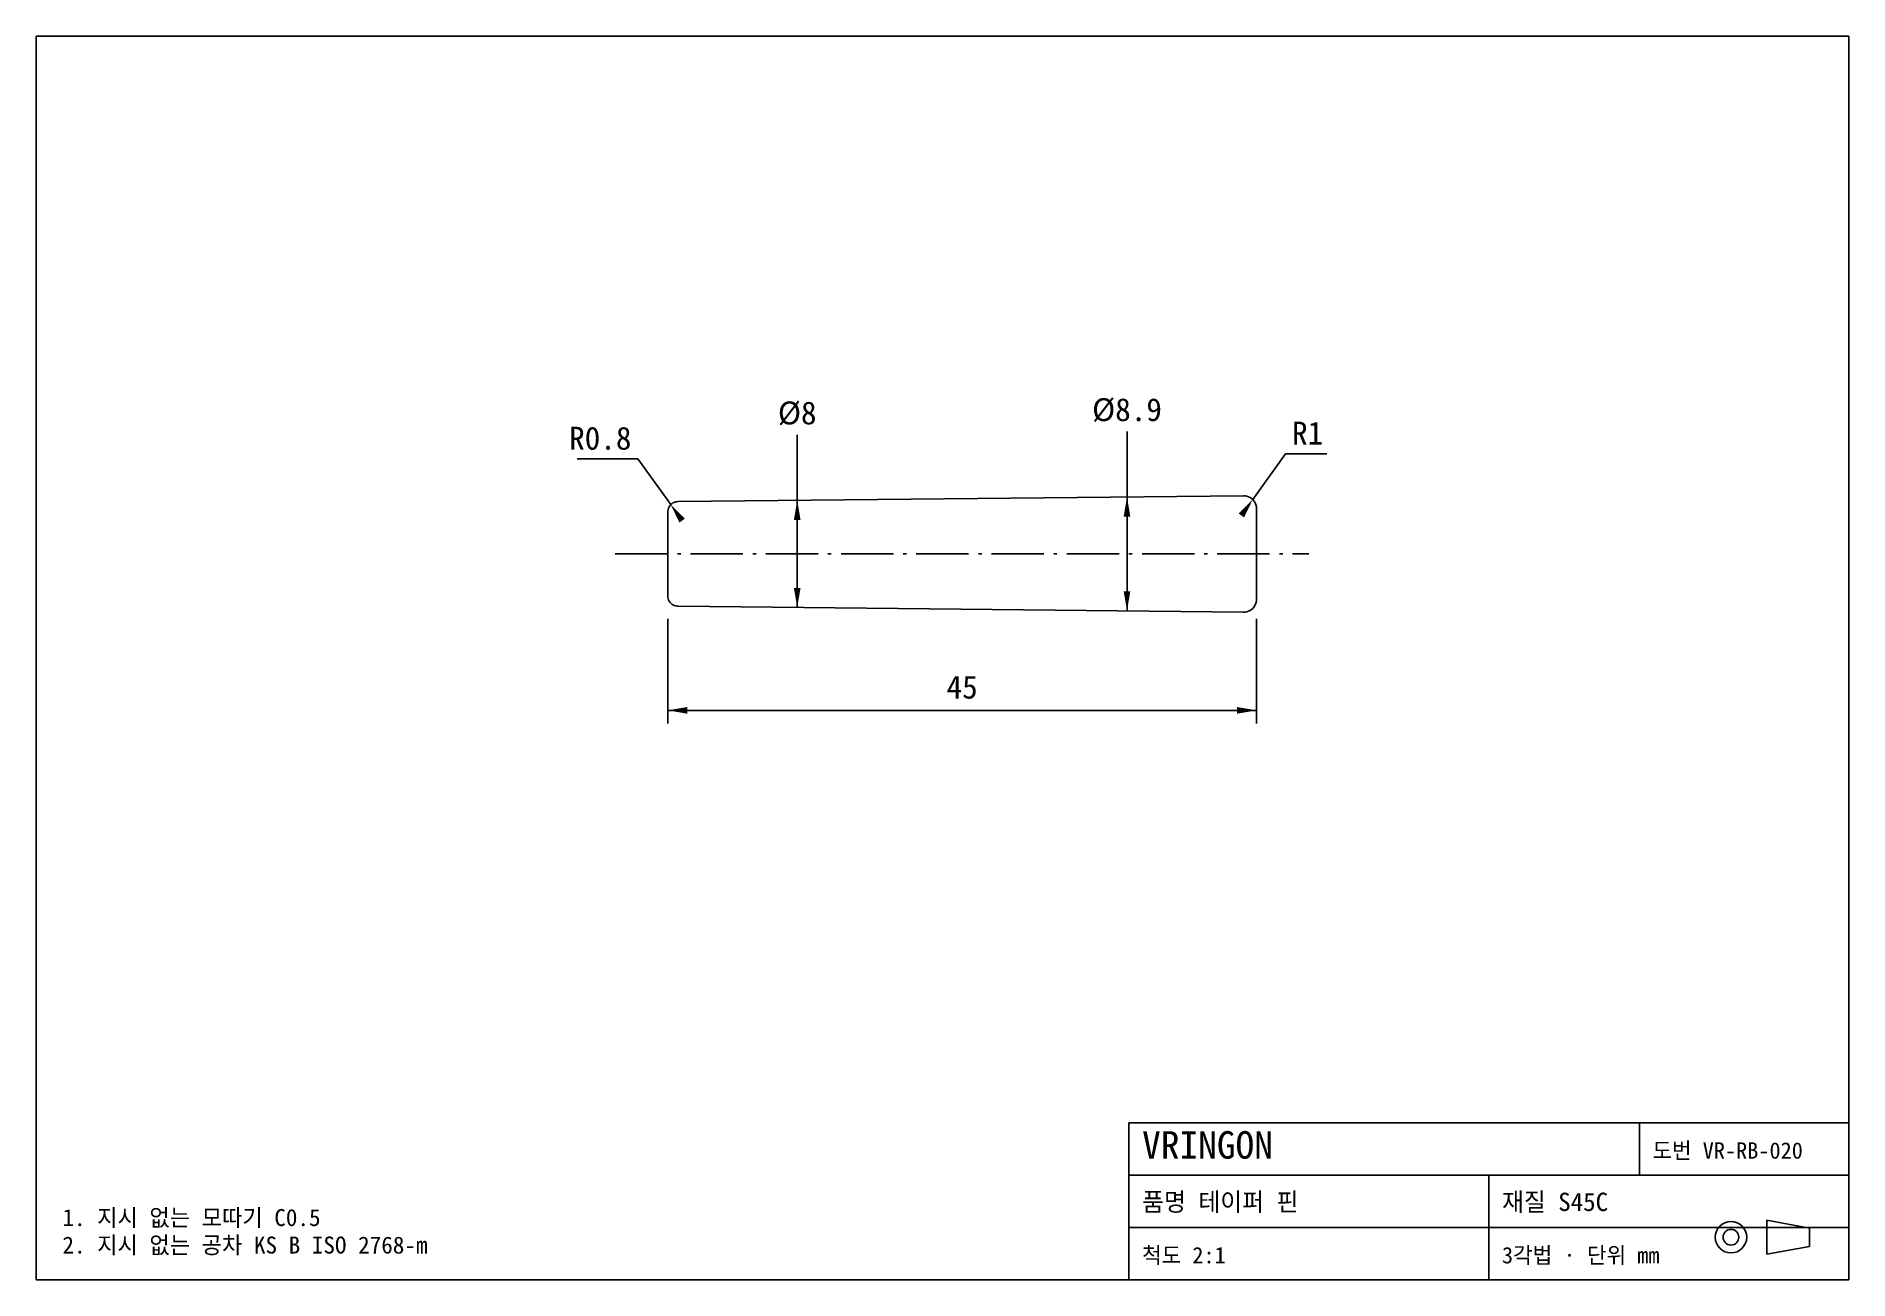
# Model space of a CAD drawing. Header units: millimetres. Extents: x 10 to 287, y 10 to 200.
import ezdxf
from ezdxf.enums import TextEntityAlignment as Align

# ---------------------------------------------------------------- set-up
doc = ezdxf.new("R2010")
doc.units = ezdxf.units.MM
doc.linetypes.add('CENTER', pattern=[11.5, 8, -1.5, 0.5, -1.5])
for name, color, linetype in [('CENTER', 1, 'CENTER'), ('DIM', 3, 'CONTINUOUS'), ('FRAME', 7, 'CONTINUOUS'), ('OUTLINE', 7, 'CONTINUOUS'), ('TEXT', 7, 'CONTINUOUS')]:
    doc.layers.add(name, color=color, linetype=linetype)

msp = doc.modelspace()

# ---------------------------------------------------------------- linework, layer by layer
at = {"layer": 'CENTER'}
msp.add_line((98.498, 120.899), (204.498, 120.899), dxfattribs=at)
at = {"layer": 'DIM'}
for p, q in [((126.298, 112.701), (126.298, 139.097)), ((176.698, 112.197), (176.698, 139.601)), ((195.918, 129.219), (200.918, 136.219)), ((200.918, 136.219), (207.258, 136.219)), ((101.962, 135.435), (92.682, 135.435)), ((106.962, 128.435), (101.962, 135.435)), ((106.498, 110.999), (106.498, 94.999)), ((196.498, 110.999), (196.498, 94.999)), ((106.498, 96.999), (196.498, 96.999))]:
    msp.add_line(p, q, dxfattribs=at)
for points in [[(106.962, 128.435), (109.121, 126.29), (108.291, 125.697)], [(126.298, 129.097), (126.808, 126.097), (125.788, 126.097)], [(176.698, 129.601), (177.208, 126.601), (176.188, 126.601)], [(195.918, 129.219), (194.589, 126.481), (193.759, 127.074)], [(126.298, 112.701), (125.788, 115.701), (126.808, 115.701)], [(176.698, 112.197), (176.188, 115.197), (177.208, 115.197)], [(106.498, 96.999), (109.498, 97.509), (109.498, 96.489)], [(196.498, 96.999), (193.498, 96.489), (193.498, 97.509)]]:
    msp.add_solid(points, dxfattribs=at)
at = {"layer": 'FRAME'}
for p, q in [((287, 200), (10, 200)), ((10, 200), (10, 10)), ((287, 10), (287, 200)), ((287, 34), (177, 34)), ((177, 34), (177, 10)), ((255, 26), (255, 34)), ((287, 10), (287, 34)), ((177, 26), (287, 26)), ((232, 10), (232, 26)), ((177, 18), (287, 18)), ((281, 17.9), (274.5, 19.1)), ((274.5, 19.1), (274.5, 13.9)), ((281, 15.1), (281, 17.9)), ((274.5, 13.9), (281, 15.1)), ((10, 10), (287, 10)), ((177, 10), (287, 10))]:
    msp.add_line(p, q, dxfattribs=at)
for radius in [2.4, 1.2]:
    msp.add_circle((269, 16.5), radius, dxfattribs=at)
at = {"layer": 'OUTLINE'}
for p, q in [((106.498, 127.299), (106.512, 127.508)), ((106.512, 127.508), (106.553, 127.713)), ((106.553, 127.713), (106.62, 127.911)), ((106.62, 127.911), (106.712, 128.099)), ((106.712, 128.099), (106.829, 128.273)), ((106.829, 128.273), (106.967, 128.43)), ((106.967, 128.43), (107.124, 128.568)), ((107.124, 128.568), (107.298, 128.685)), ((107.298, 128.685), (107.486, 128.777)), ((107.486, 128.777), (107.684, 128.844)), ((107.684, 128.844), (107.889, 128.885)), ((107.889, 128.885), (108.098, 128.899)), ((108.098, 128.899), (194.498, 129.799)), ((194.498, 129.799), (194.759, 129.782)), ((194.759, 129.782), (195.016, 129.731)), ((195.016, 129.731), (195.263, 129.647)), ((195.263, 129.647), (195.498, 129.531)), ((195.498, 129.531), (195.716, 129.386)), ((195.716, 129.386), (195.912, 129.213)), ((195.912, 129.213), (196.085, 129.017)), ((196.085, 129.017), (196.23, 128.799)), ((196.23, 128.799), (196.346, 128.564)), ((196.346, 128.564), (196.43, 128.317)), ((196.43, 128.317), (196.481, 128.06)), ((196.481, 128.06), (196.498, 127.799)), ((196.498, 113.999), (196.498, 127.799)), ((106.498, 114.499), (106.498, 127.299)), ((106.498, 114.499), (106.512, 114.29)), ((106.512, 114.29), (106.553, 114.085)), ((106.553, 114.085), (106.62, 113.887)), ((106.62, 113.887), (106.712, 113.699)), ((106.712, 113.699), (106.829, 113.525)), ((196.43, 113.481), (196.481, 113.738)), ((196.481, 113.738), (196.498, 113.999)), ((106.829, 113.525), (106.967, 113.368)), ((106.967, 113.368), (107.124, 113.23)), ((107.124, 113.23), (107.298, 113.113)), ((107.298, 113.113), (107.486, 113.021)), ((107.486, 113.021), (107.684, 112.954)), ((107.684, 112.954), (107.889, 112.913)), ((107.889, 112.913), (108.098, 112.899)), ((108.098, 112.899), (194.498, 111.999)), ((194.498, 111.999), (194.759, 112.016)), ((194.759, 112.016), (195.016, 112.067)), ((195.016, 112.067), (195.263, 112.151)), ((195.263, 112.151), (195.498, 112.267)), ((195.498, 112.267), (195.716, 112.412)), ((195.716, 112.412), (195.912, 112.585)), ((195.912, 112.585), (196.085, 112.781)), ((196.085, 112.781), (196.23, 112.999)), ((196.23, 112.999), (196.346, 113.234)), ((196.346, 113.234), (196.43, 113.481))]:
    msp.add_line(p, q, dxfattribs=at)

# ---------------------------------------------------------------- texts
at = {"layer": 'TEXT'}
for s, p in [('%%c8', (126.298, 140.697)), ('%%c8.9', (176.698, 141.201)), ('45', (151.498, 98.799))]:
    msp.add_text(s, height=3.5, dxfattribs=at).set_placement(p, align=Align.CENTER)
msp.add_text('R0.8', height=3.5, dxfattribs=at).set_placement((100.962, 136.835), align=Align.RIGHT)
for s, height, p in [('R1', 3.5, (201.918, 137.619)), ('VRINGON', 4.2, (179, 28.5)), ('도번 VR-RB-020', 2.5, (257, 28.5)), ('품명 테이퍼 핀', 2.8, (179, 20.5)), ('재질 S45C', 2.8, (234, 20.5)), ('1. 지시 없는 모따기 C0.5', 2.6, (14, 18.2)), ('2. 지시 없는 공차 KS B ISO 2768-m', 2.6, (14, 14)), ('척도 2:1', 2.5, (179, 12.5)), ('3각법 · 단위 mm', 2.5, (234, 12.5))]:
    msp.add_text(s, height=height, dxfattribs=at).set_placement(p)

doc.saveas('drawing.dxf')
